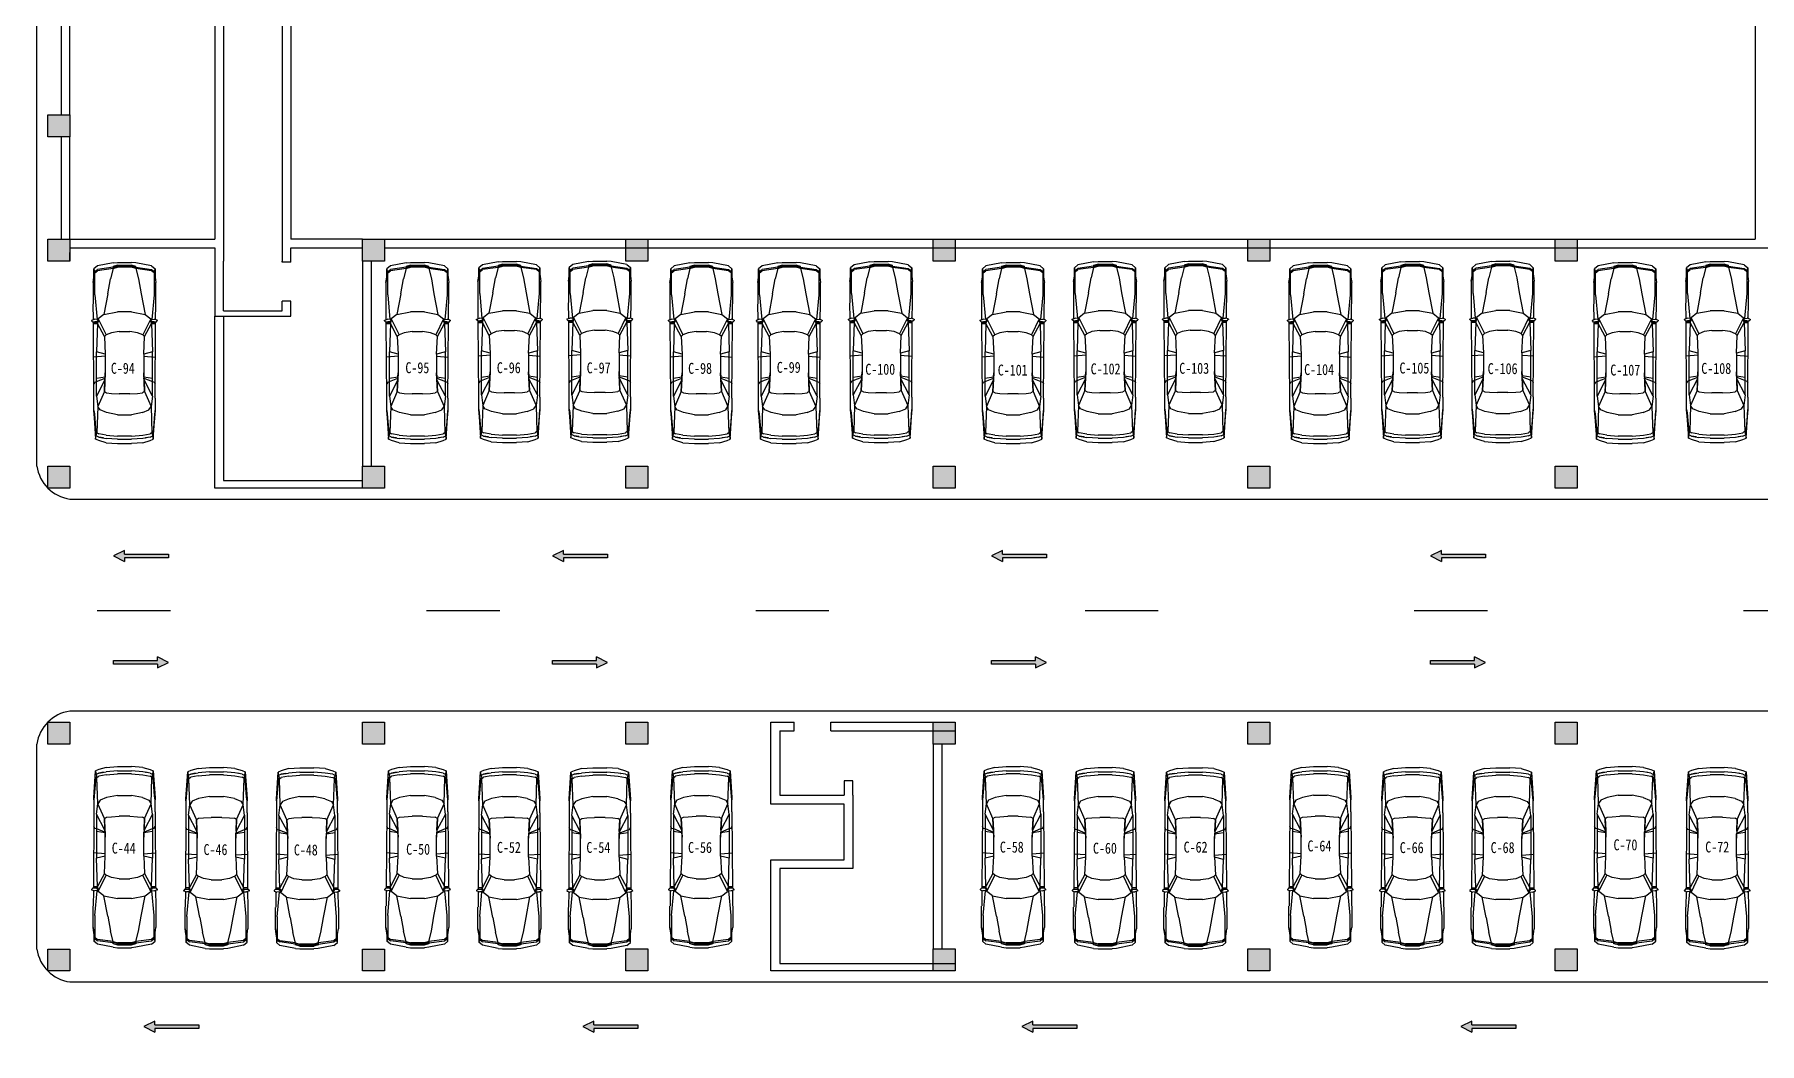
# Model space of a CAD drawing. Extents: x -266505272703 to 7385419, y -354256 to 107640740655.
# Drawn here: x 3476438 to 3523588, y -149761 to -122182 of the extents above; entities that cross this region are included whole.
import ezdxf

# ---------------------------------------------------------------- set-up
doc = ezdxf.new("R2010")
doc.units = 0
doc.header["$LTSCALE"] = 1000
for name, color, linetype in [('jb1', 42, 'Continuous'), ('PUB_TEXT', 7, 'Continuous'), ('QC', 8, 'Continuous'), ('ROOF', 4, 'Continuous'), ('图框', 6, 'Continuous'), ('红线', 1, 'Continuous')]:
    doc.layers.add(name, color=color, linetype=linetype)
doc.styles.get("Standard").update_dxf_attribs({"font": 'rs.shx', "bigfont": 'hztxt.shx'})
doc.styles.add('STYLE2', font='NSimSun.ttf', dxfattribs={"width": 0.8})

# ---------------------------------------------------------------- blocks, each defined once
blk = doc.blocks.new('M_F27')
for p, q in [((-2489, 522), (-2514, 196)), ((-2489, 522), (-2426, 736)), ((-2426, 736), (-2389, 824)), ((-2389, 824), (-1610, 874)), ((-2389, 824), (-1560, 874)), ((-2264, 812), (-2389, 824)), ((-2364, 522), (-2389, 196)), ((-2326, 736), (-2364, 522)), ((-2326, 736), (-2351, 596)), ((-2351, 594), (-2351, 596)), ((-2326, 736), (-2288, 811)), ((-2301, 196), (-2276, 522)), ((-2200, 786), (-2288, 811)), ((-2276, 522), (-2238, 736)), ((-2200, 786), (-2238, 736)), ((-1560, 874), (-2212, 815)), ((-2208, 815), (-2211, 814)), ((-1660, 862), (-2208, 815)), ((-1446, 761), (-2200, 786)), ((-1622, 510), (-1685, 196)), ((-1560, 874), (-1660, 862)), ((-1622, 510), (-1547, 698)), ((-1617, 869), (-1620, 866)), ((-1208, 874), (-1610, 874)), ((-1547, 698), (-1446, 761)), ((-1145, 799), (-1446, 761)), ((-1019, 572), (-1446, 761)), ((-1208, 874), (980, 889)), ((-1145, 799), (-682, 557)), ((-1145, 799), (124, 799)), ((-1070, 371), (-1057, 510)), ((-1019, 572), (-1057, 510)), ((-680, 556), (-1019, 572)), ((-1019, 572), (-479, 547)), ((-743, 849), (-793, 874)), ((-730, 799), (-743, 849)), ((-630, 555), (-730, 799)), ((-680, 556), (-630, 555)), ((-642, 799), (-605, 554)), ((-605, 554), (-630, 555)), ((-479, 547), (-605, 554)), ((61, 547), (-479, 547)), ((-2, 547), (-27, 877)), ((124, 799), (61, 547)), ((61, 547), (564, 572)), ((941, 773), (124, 799)), ((564, 572), (941, 773)), ((564, 572), (614, 522)), ((1079, 748), (614, 522)), ((614, 522), (677, 371)), ((941, 773), (941, 874)), ((983, 777), (941, 773)), ((941, 773), (987, 765)), ((980, 902), (995, 790)), ((980, 790), (980, 898)), ((995, 790), (980, 790)), ((980, 790), (992, 746)), ((984, 905), (1020, 939)), ((992, 746), (1021, 747)), ((995, 790), (1022, 746)), ((1022, 748), (995, 790)), ((1021, 747), (1022, 748)), ((1053, 768), (1022, 746)), ((1036, 935), (1062, 857)), ((1036, 756), (1079, 748)), ((1051, 889), (1497, 893)), ((1057, 776), (1062, 857)), ((1770, 849), (1058, 784)), ((1204, 585), (1079, 748)), ((1795, 472), (1204, 585)), ((1280, 196), (1204, 585)), ((1506, 899), (2121, 899)), ((2461, 849), (1770, 849)), ((2272, 876), (2121, 899)), ((2272, 876), (2272, 874)), ((2437, 851), (2272, 876)), ((2511, 874), (2287, 874)), ((2398, 849), (2461, 773)), ((2437, 850), (2433, 851)), ((2498, 773), (2436, 849)), ((2511, 874), (2450, 850)), ((2461, 773), (2523, 321)), ((2561, 321), (2498, 773)), ((2599, 773), (2511, 874)), ((2599, 773), (2687, 321)), ((-2514, -206), (-2514, 196)), ((-2389, -206), (-2389, 196)), ((-2301, 196), (-2301, -206)), ((-1685, -206), (-1685, 196)), ((-1082, 145), (-1070, 371)), ((-1082, 145), (-1082, -156)), ((677, 371), (714, 145)), ((714, -156), (714, 145)), ((1280, 196), (1280, -206)), ((2222, 397), (1795, 472)), ((2523, 321), (2222, 397)), ((2523, 321), (2586, 321)), ((2523, 321), (2561, 196)), ((2580, 196), (2542, 321)), ((2561, 196), (2561, -206)), ((2611, 196), (2574, 321)), ((2580, 321), (2618, 196)), ((2580, 196), (2580, -206)), ((2611, 196), (2611, -206)), ((2618, -206), (2618, 196)), ((2687, 321), (2699, 196)), ((2699, -206), (2699, 196)), ((-2489, -533), (-2514, -206)), ((-2389, -206), (-2364, -533)), ((-2276, -533), (-2301, -206)), ((-1685, -206), (-1622, -520)), ((-1070, -382), (-1082, -156)), ((-1057, -520), (-1070, -382)), ((677, -382), (614, -533)), ((714, -156), (677, -382)), ((1204, -596), (1280, -206)), ((1795, -483), (1204, -596)), ((1795, -483), (2222, -407)), ((2523, -332), (2222, -407)), ((2523, -332), (2461, -784)), ((2561, -332), (2498, -784)), ((2523, -332), (2561, -206)), ((2586, -332), (2523, -332)), ((2580, -206), (2542, -332)), ((2618, -6), (2561, -6)), ((2574, -332), (2611, -206)), ((2618, -206), (2580, -332)), ((2687, -332), (2599, -784)), ((2687, -332), (2699, -206)), ((-2489, -533), (-2426, -747)), ((-2426, -747), (-2389, -835)), ((-2389, -835), (-2264, -823)), ((-1560, -885), (-2389, -835)), ((-1610, -885), (-2389, -835)), ((-2326, -747), (-2364, -533)), ((-2351, -607), (-2351, -605)), ((-2351, -607), (-2326, -747)), ((-2326, -747), (-2288, -822)), ((-2288, -822), (-2200, -797)), ((-2276, -533), (-2238, -747)), ((-2200, -797), (-2238, -747)), ((-2212, -826), (-1560, -885)), ((-2208, -826), (-2211, -825)), ((-1660, -872), (-2208, -826)), ((-1446, -772), (-2200, -797)), ((-1560, -885), (-1660, -872)), ((-1622, -520), (-1547, -709)), ((-1621, -877), (-1617, -880)), ((-1610, -885), (-1208, -885)), ((-1547, -709), (-1446, -772)), ((-1019, -583), (-1446, -772)), ((-1145, -809), (-1446, -772)), ((-1208, -885), (980, -900)), ((-682, -568), (-1145, -809)), ((-1145, -809), (124, -809)), ((-1019, -583), (-1057, -520)), ((-479, -558), (-1019, -583)), ((-1019, -583), (-680, -567)), ((-743, -860), (-793, -885)), ((-743, -860), (-730, -809)), ((-730, -809), (-630, -566)), ((-680, -567), (-682, -568)), ((-680, -567), (-630, -566)), ((-605, -565), (-642, -809)), ((-630, -566), (-605, -565)), ((-605, -565), (-479, -558)), ((61, -558), (-479, -558)), ((-2, -558), (-27, -884)), ((61, -558), (124, -809)), ((564, -583), (61, -558)), ((941, -784), (124, -809)), ((614, -533), (564, -583)), ((564, -583), (941, -784)), ((1079, -759), (614, -533)), ((987, -776), (941, -784)), ((983, -788), (941, -784)), ((941, -885), (941, -784)), ((992, -757), (980, -800)), ((995, -800), (980, -800)), ((995, -800), (980, -913)), ((980, -909), (980, -800)), ((984, -916), (1020, -950)), ((992, -757), (1021, -758)), ((995, -800), (1022, -757)), ((1022, -758), (995, -800)), ((1021, -758), (1022, -758)), ((1022, -757), (1053, -779)), ((1036, -767), (1079, -759)), ((1036, -946), (1062, -867)), ((1051, -901), (1497, -904)), ((1057, -787), (1062, -867)), ((1770, -860), (1058, -795)), ((1204, -596), (1079, -759)), ((2121, -910), (1506, -910)), ((1770, -860), (2461, -860)), ((2121, -910), (2272, -887)), ((2270, -887), (2121, -910)), ((2437, -861), (2272, -887)), ((2272, -885), (2272, -887)), ((2285, -885), (2511, -885)), ((2398, -860), (2461, -784)), ((2436, -860), (2498, -784)), ((2437, -861), (2436, -860)), ((2450, -861), (2511, -885)), ((2599, -784), (2511, -885))]:
    blk.add_line(p, q)
for centre, start, end in [((990, 898), 132.965, 179.7454), ((1027, 932), 18.1573, 132.965), ((1047, 776), 305.1542, 356.8636), ((990, -909), 180.2546, 227.035), ((1027, -942), 227.035, 341.8427), ((1047, -787), 3.1798, 54.8458)]:
    blk.add_arc(centre, 10, start, end)
at = {"width": 0.8, "flags": 9}
for tag in ['XSIZE', 'YSIZE']:
    blk.add_attdef(tag, (0, 0), '', height=0.5, dxfattribs=at)

msp = doc.modelspace()

# ---------------------------------------------------------------- hatches: boundary and pattern name
at = {"layer": 'jb1', "linetype": 'ByBlock'}
h = msp.add_hatch(color=256, dxfattribs=at)
h.paths.add_polyline_path([(3207028, 61244), (3207028, -349256), (3784028, -349256), (3784028, 61244)], flags=16)
h.paths.add_polyline_path([(3194528, -354256), (3194528, 66244), (3789028, 66244), (3789028, -354256)])
h.paths.add_polyline_path([(3205987, -18360), (3205987, -12971), (3203126, -12971), (3203126, -18360)], flags=24)
h.paths.add_polyline_path([(3201099, -18348), (3201099, -12948), (3198270, -12948), (3198270, -18348)], flags=24)
edge = h.paths.add_edge_path(flags=16)
edge.add_line((3207028, 61244), (3197028, 61244))
edge.add_line((3197028, 61244), (3197028, -23256))
edge.add_line((3197028, -23256), (3207028, -23256))
edge = h.paths.add_edge_path(flags=16)
edge.add_line((3202028, 61244), (3202028, -18256))
h.paths.add_polyline_path([(3201021, -22371), (3201021, -20286), (3198223, -20286), (3198223, -22371)], flags=24)
h.paths.add_polyline_path([(3205457, -22424), (3205457, -20318), (3202722, -20318), (3202722, -22424)], flags=24)
edge = h.paths.add_edge_path(flags=0)
edge.add_line((3197028, -18256), (3207028, -18256))
edge = h.paths.add_edge_path(flags=0)
edge.add_line((3197028, -10756), (3207028, -10756))
edge = h.paths.add_edge_path(flags=0)
edge.add_line((3197028, 744), (3207028, 744))
h.paths.add_polyline_path([(3205940, 8359), (3205940, 13623), (3203017, 13623), (3203017, 8359)], flags=24)
h.paths.add_polyline_path([(3200990, 8419), (3200990, 12965), (3198161, 12965), (3198161, 8419)], flags=24)
edge = h.paths.add_edge_path(flags=0)
edge.add_line((3197028, 8244), (3207028, 8244))
edge = h.paths.add_edge_path(flags=0)
edge.add_line((3197028, 15744), (3207028, 15744))
h.paths.add_polyline_path([(3201180, 34865), (3201180, 40170), (3198382, 40170), (3198382, 34865)], flags=24)
h.paths.add_polyline_path([(3205969, 34786), (3205969, 39997), (3203329, 39997), (3203329, 34786)], flags=24)
edge = h.paths.add_edge_path(flags=0)
edge.add_line((3197028, 27244), (3207028, 27244))
edge = h.paths.add_edge_path(flags=0)
edge.add_line((3197028, 34744), (3207028, 34744))
edge = h.paths.add_edge_path(flags=0)
edge.add_line((3197028, 42244), (3207028, 42244))
edge = h.paths.add_edge_path(flags=0)
edge.add_line((3197028, 53744), (3207028, 53744))
edge = h.paths.add_edge_path(flags=0)
edge.add_line((3504528, -349256), (3504528, -335256))
edge.add_line((3504528, -335256), (3784028, -335256))
edge = h.paths.add_edge_path(flags=0)
edge.add_line((3580028, -344756), (3670028, -344756))
edge = h.paths.add_edge_path(flags=0)
edge.add_line((3580028, -340256), (3670028, -340256))
h.paths.add_polyline_path([(3580921, -339322), (3586279, -339322), (3586279, -336555), (3580921, -336555)], flags=8)
h.paths.add_polyline_path([(3581167, -348327), (3586242, -348327), (3586242, -345529), (3581167, -345529)], flags=8)
edge = h.paths.add_edge_path(flags=0)
edge.add_line((3511834, -341564), (3511834, -341020))
edge = h.paths.add_edge_path(flags=0)
edge.add_line((3518840, -341020), (3518840, -341564))
edge = h.paths.add_edge_path(flags=0)
edge.add_line((3517008, -341564), (3517008, -341020))
edge = h.paths.add_edge_path(flags=0)
edge.add_arc((3515337, -341290), 439, 0, 360)
edge = h.paths.add_edge_path(flags=0)
edge.add_arc((3515337, -341290), 952, 0, 360)
edge = h.paths.add_edge_path(flags=0)
edge.add_line((3513691, -341020), (3513691, -341564))
edge = h.paths.add_edge_path(flags=0)
edge.add_line((3580028, -349256), (3580028, -335256))
h.paths.add_polyline_path([(3528821, -347040), (3562658, -347040), (3562658, -344592), (3528821, -344592)], flags=8)
edge = h.paths.add_edge_path(flags=0)
edge.add_arc((3514570, -346293), 254, 23.8671, 164.0253)
edge = h.paths.add_edge_path(flags=0)
edge.add_line((3514326, -346552), (3514326, -346775))
edge.add_line((3514326, -346775), (3514216, -346775))
edge.add_line((3514216, -346775), (3514216, -346328))
edge = h.paths.add_edge_path(flags=0)
edge.add_line((3514216, -346258), (3514216, -345945))
edge.add_line((3514216, -345945), (3514326, -345945))
edge.add_line((3514326, -345945), (3514326, -346034))
edge = h.paths.add_edge_path(flags=0)
edge.add_line((3513019, -343617), (3515077, -343617))
edge = h.paths.add_edge_path(flags=0)
edge.add_line((3515077, -344162), (3513019, -344162))
edge = h.paths.add_edge_path(flags=0)
edge.add_line((3513019, -341564), (3513019, -343617))
edge = h.paths.add_edge_path(flags=0)
edge.add_line((3512499, -343617), (3512499, -341564))
edge = h.paths.add_edge_path(flags=0)
edge.add_line((3513019, -344830), (3512499, -344830))
h.paths.add_polyline_path([(3512811, -345945), (3512918, -345945), (3512918, -346778), (3512811, -346778)], flags=0)
h.paths.add_polyline_path([(3512802, -345680), (3512915, -345680), (3512915, -345855), (3512802, -345855)], flags=0)
edge = h.paths.add_edge_path(flags=0)
edge.add_line((3512499, -344830), (3512499, -344162))
edge = h.paths.add_edge_path(flags=0)
edge.add_line((3511834, -343617), (3512499, -343617))
edge = h.paths.add_edge_path(flags=0)
edge.add_line((3511834, -344162), (3511834, -343617))
edge = h.paths.add_edge_path(flags=0)
edge.add_line((3512499, -344162), (3511834, -344162))
edge = h.paths.add_edge_path(flags=0)
edge.add_line((3512484, -346058), (3512484, -346775))
edge.add_line((3512484, -346775), (3512370, -346775))
edge.add_line((3512370, -346775), (3512370, -346058))
edge = h.paths.add_edge_path(flags=0)
edge.add_line((3512370, -346058), (3512213, -346058))
edge.add_line((3512213, -346058), (3512213, -345948))
edge.add_line((3512213, -345948), (3512370, -345948))
edge = h.paths.add_edge_path(flags=0)
edge.add_line((3512370, -345948), (3512370, -345683))
edge.add_line((3512370, -345683), (3512484, -345683))
edge.add_line((3512484, -345683), (3512484, -345948))
edge = h.paths.add_edge_path(flags=0)
edge.add_line((3512484, -345948), (3512641, -345948))
edge.add_line((3512641, -345948), (3512641, -346058))
edge.add_line((3512641, -346058), (3512484, -346058))
edge = h.paths.add_edge_path(flags=0)
edge.add_line((3513019, -344162), (3513019, -344830))
edge = h.paths.add_edge_path(flags=0)
edge.add_arc((3514570, -346293), 356, 174.3933, 185.6067)
edge = h.paths.add_edge_path(flags=0)
edge.add_arc((3513552, -346367), 312, 10.9739, 349.0261)
edge = h.paths.add_edge_path(flags=0)
edge.add_line((3513859, -346308), (3513859, -346427))
edge = h.paths.add_edge_path(flags=0)
edge.add_arc((3513552, -346367), 428, 44.2885, 315.7115)
edge = h.paths.add_edge_path(flags=0)
edge.add_line((3513859, -346068), (3513859, -345945))
edge.add_line((3513859, -345945), (3513978, -345945))
edge.add_line((3513978, -345945), (3513978, -346781))
edge.add_line((3513978, -346781), (3513859, -346781))
edge.add_line((3513859, -346781), (3513859, -346666))
edge = h.paths.add_edge_path(flags=0)
edge.add_line((3512499, -341564), (3511834, -341564))
edge = h.paths.add_edge_path(flags=0)
edge.add_line((3513691, -341564), (3513019, -341564))
edge = h.paths.add_edge_path(flags=0)
edge.add_line((3518197, -341564), (3518197, -343617))
edge = h.paths.add_edge_path(flags=0)
edge.add_line((3517677, -343617), (3517677, -341564))
edge = h.paths.add_edge_path(flags=0)
edge.add_line((3518865, -344162), (3518197, -344162))
edge = h.paths.add_edge_path(flags=0)
edge.add_line((3518197, -343617), (3518865, -343617))
edge = h.paths.add_edge_path(flags=0)
edge.add_line((3518197, -344162), (3518197, -344830))
edge = h.paths.add_edge_path(flags=0)
edge.add_line((3518865, -343617), (3518865, -344162))
edge = h.paths.add_edge_path(flags=0)
edge.add_line((3515597, -342974), (3515597, -343617))
edge = h.paths.add_edge_path(flags=0)
edge.add_line((3515077, -342974), (3515597, -342974))
edge = h.paths.add_edge_path(flags=0)
edge.add_line((3515077, -343617), (3515077, -342974))
edge = h.paths.add_edge_path(flags=0)
edge.add_line((3515597, -343617), (3517677, -343617))
edge = h.paths.add_edge_path(flags=0)
edge.add_line((3517677, -344830), (3517677, -344162))
edge = h.paths.add_edge_path(flags=0)
edge.add_line((3517677, -344162), (3515597, -344162))
edge = h.paths.add_edge_path(flags=0)
edge.add_line((3515077, -344805), (3515077, -344162))
edge = h.paths.add_edge_path(flags=0)
edge.add_line((3515597, -344805), (3515077, -344805))
edge = h.paths.add_edge_path(flags=0)
edge.add_line((3515597, -344162), (3515597, -344805))
edge = h.paths.add_edge_path(flags=0)
edge.add_line((3518197, -344830), (3517677, -344830))
edge = h.paths.add_edge_path(flags=0)
edge.add_arc((3518301, -346289), 254, 23.8671, 164.0253)
edge = h.paths.add_edge_path(flags=0)
edge.add_line((3518057, -346219), (3518057, -346359))
edge = h.paths.add_edge_path(flags=0)
edge.add_line((3518057, -346359), (3518057, -346548))
edge = h.paths.add_edge_path(flags=0)
edge.add_line((3518057, -346548), (3518057, -346771))
edge.add_line((3518057, -346771), (3517947, -346771))
edge.add_line((3517947, -346771), (3517947, -346324))
edge = h.paths.add_edge_path(flags=0)
edge.add_arc((3518301, -346289), 356, 174.3933, 185.6067)
edge = h.paths.add_edge_path(flags=0)
edge.add_line((3517947, -346255), (3517947, -345941))
edge.add_line((3517947, -345941), (3518057, -345941))
edge.add_line((3518057, -345941), (3518057, -346030))
edge = h.paths.add_edge_path(flags=0)
edge.add_arc((3518301, -346289), 356, 11.9054, 133.2969)
edge = h.paths.add_edge_path(flags=0)
edge.add_line((3518649, -346216), (3518649, -346771))
edge.add_line((3518649, -346771), (3518533, -346771))
edge.add_line((3518533, -346771), (3518533, -346559))
edge = h.paths.add_edge_path(flags=0)
edge.add_line((3518533, -346392), (3518533, -346559))
edge = h.paths.add_edge_path(flags=0)
edge.add_line((3518533, -346392), (3518533, -346187))
edge = h.paths.add_edge_path(flags=0)
edge.add_arc((3517283, -346363), 312, 10.9739, 349.0261)
edge = h.paths.add_edge_path(flags=0)
edge.add_line((3517590, -346304), (3517590, -346423))
edge = h.paths.add_edge_path(flags=0)
edge.add_arc((3517283, -346363), 428, 44.2885, 315.7115)
edge = h.paths.add_edge_path(flags=0)
edge.add_line((3517590, -346064), (3517590, -345941))
edge.add_line((3517590, -345941), (3517709, -345941))
edge.add_line((3517709, -345941), (3517709, -346777))
edge.add_line((3517709, -346777), (3517590, -346777))
edge.add_line((3517590, -346777), (3517590, -346663))
edge = h.paths.add_edge_path(flags=0)
edge.add_line((3516060, -346333), (3516060, -346166))
edge = h.paths.add_edge_path(flags=0)
edge.add_line((3516060, -346333), (3516060, -346538))
edge = h.paths.add_edge_path(flags=0)
edge.add_arc((3516292, -346436), 254, 203.8671, 344.0253)
edge = h.paths.add_edge_path(flags=0)
edge.add_line((3516537, -346505), (3516537, -346366))
edge = h.paths.add_edge_path(flags=0)
edge.add_line((3516537, -346366), (3516537, -346176))
edge = h.paths.add_edge_path(flags=0)
edge.add_line((3516537, -346176), (3516537, -345954))
edge.add_line((3516537, -345954), (3516647, -345954))
edge.add_line((3516647, -345954), (3516647, -346401))
edge = h.paths.add_edge_path(flags=0)
edge.add_arc((3516292, -346436), 356, 354.3933, 365.6067)
edge = h.paths.add_edge_path(flags=0)
edge.add_line((3516647, -346470), (3516647, -346784))
edge.add_line((3516647, -346784), (3516537, -346784))
edge.add_line((3516537, -346784), (3516537, -346695))
edge = h.paths.add_edge_path(flags=0)
edge.add_arc((3516292, -346436), 356, 191.9054, 313.2969)
edge = h.paths.add_edge_path(flags=0)
edge.add_line((3515944, -346509), (3515944, -345954))
edge.add_line((3515944, -345954), (3516060, -345954))
edge.add_line((3516060, -345954), (3516060, -346166))
h.paths.add_polyline_path([(3515258, -347039), (3515371, -346773), (3515050, -345951), (3515179, -345951), (3515429, -346606), (3515696, -345947), (3515822, -345947), (3515379, -347039)], flags=0)
edge = h.paths.add_edge_path(flags=0)
edge.add_line((3514326, -346223), (3514326, -346363))
edge = h.paths.add_edge_path(flags=0)
edge.add_line((3514326, -346363), (3514326, -346552))
edge = h.paths.add_edge_path(flags=0)
edge.add_arc((3514570, -346293), 356, 11.9054, 133.2969)
edge = h.paths.add_edge_path(flags=0)
edge.add_line((3514918, -346220), (3514918, -346775))
edge.add_line((3514918, -346775), (3514802, -346775))
edge.add_line((3514802, -346775), (3514802, -346563))
edge = h.paths.add_edge_path(flags=0)
edge.add_line((3514802, -346396), (3514802, -346563))
edge = h.paths.add_edge_path(flags=0)
edge.add_line((3514802, -346396), (3514802, -346190))
edge = h.paths.add_edge_path(flags=0)
edge.add_line((3518840, -341564), (3518197, -341564))
edge = h.paths.add_edge_path(flags=0)
edge.add_line((3517677, -341564), (3517008, -341564))
h.paths.add_polyline_path([(3580874, -344098), (3586179, -344098), (3586179, -341300), (3580874, -341300)], flags=8)
edge = h.paths.add_edge_path(flags=0)
edge.add_line((3515077, -338991), (3513019, -338991))
edge = h.paths.add_edge_path(flags=0)
edge.add_line((3513019, -338447), (3515077, -338447))
edge = h.paths.add_edge_path(flags=0)
edge.add_line((3512499, -337779), (3513019, -337779))
edge = h.paths.add_edge_path(flags=0)
edge.add_line((3511834, -338447), (3512499, -338447))
edge = h.paths.add_edge_path(flags=0)
edge.add_line((3511834, -338991), (3511834, -338447))
edge = h.paths.add_edge_path(flags=0)
edge.add_line((3512499, -338991), (3511834, -338991))
edge = h.paths.add_edge_path(flags=0)
edge.add_line((3512499, -338447), (3512499, -337779))
edge = h.paths.add_edge_path(flags=0)
edge.add_line((3511834, -341020), (3512499, -341020))
edge = h.paths.add_edge_path(flags=0)
edge.add_line((3512499, -341020), (3512499, -338991))
edge = h.paths.add_edge_path(flags=0)
edge.add_line((3513019, -337779), (3513019, -338447))
edge = h.paths.add_edge_path(flags=0)
edge.add_line((3513019, -341020), (3513691, -341020))
edge = h.paths.add_edge_path(flags=0)
edge.add_line((3513019, -338991), (3513019, -341020))
edge = h.paths.add_edge_path(flags=0)
edge.add_line((3518865, -338991), (3518197, -338991))
edge = h.paths.add_edge_path(flags=0)
edge.add_line((3518197, -338447), (3518865, -338447))
edge = h.paths.add_edge_path(flags=0)
edge.add_line((3518197, -337779), (3518197, -338447))
edge = h.paths.add_edge_path(flags=0)
edge.add_line((3518865, -338447), (3518865, -338991))
edge = h.paths.add_edge_path(flags=0)
edge.add_line((3517677, -338991), (3515622, -338991))
edge = h.paths.add_edge_path(flags=0)
edge.add_line((3515077, -339634), (3515077, -338991))
edge = h.paths.add_edge_path(flags=0)
edge.add_line((3515622, -339634), (3515077, -339634))
edge = h.paths.add_edge_path(flags=0)
edge.add_line((3515622, -338991), (3515622, -339634))
edge = h.paths.add_edge_path(flags=0)
edge.add_line((3515622, -337804), (3515622, -338447))
edge = h.paths.add_edge_path(flags=0)
edge.add_line((3515077, -337804), (3515622, -337804))
edge = h.paths.add_edge_path(flags=0)
edge.add_line((3515077, -338447), (3515077, -337804))
edge = h.paths.add_edge_path(flags=0)
edge.add_line((3515622, -338447), (3517677, -338447))
edge = h.paths.add_edge_path(flags=0)
edge.add_line((3517677, -338447), (3517677, -337779))
edge = h.paths.add_edge_path(flags=0)
edge.add_line((3517677, -337779), (3518197, -337779))
edge = h.paths.add_edge_path(flags=0)
edge.add_line((3518197, -341020), (3518840, -341020))
edge = h.paths.add_edge_path(flags=0)
edge.add_line((3517008, -341020), (3517677, -341020))
edge = h.paths.add_edge_path(flags=0)
edge.add_line((3517677, -341020), (3517677, -338991))
edge = h.paths.add_edge_path(flags=0)
edge.add_line((3518197, -338991), (3518197, -341020))
h.paths.add_polyline_path([(3748525, -351778), (3760192, -351778), (3760192, -349903), (3748525, -349903)], flags=24)
edge = h.paths.add_edge_path(flags=0)
edge.add_line((3710028, -342256), (3784028, -342256))
edge = h.paths.add_edge_path(flags=0)
edge.add_line((3601028, -335256), (3601028, -349256))
edge = h.paths.add_edge_path(flags=0)
edge.add_line((3589528, -335256), (3589528, -349256))
edge = h.paths.add_edge_path(flags=0)
edge.add_line((3612528, -335256), (3612528, -349256))
edge = h.paths.add_edge_path(flags=0)
edge.add_line((3624028, -335256), (3624028, -349256))
edge = h.paths.add_edge_path(flags=0)
edge.add_line((3647028, -335256), (3647028, -349256))
edge = h.paths.add_edge_path(flags=0)
edge.add_line((3635528, -335256), (3635528, -349256))
edge = h.paths.add_edge_path(flags=0)
edge.add_line((3658528, -335256), (3658528, -349256))
edge = h.paths.add_edge_path(flags=0)
edge.add_line((3670028, -335256), (3670028, -349256))
h.paths.add_polyline_path([(3711053, -341578), (3716432, -341578), (3716432, -338749), (3711053, -338749)], flags=8)
edge = h.paths.add_edge_path(flags=0)
edge.add_line((3710028, -335256), (3710028, -349256))
edge = h.paths.add_edge_path(flags=0)
edge.add_line((3720028, -335256), (3720028, -349256))
h.paths.add_polyline_path([(3711079, -345640), (3716406, -345640), (3716406, -342968), (3711079, -342968)], flags=8)
h.paths.add_polyline_path([(3711053, -348311), (3716432, -348311), (3716432, -345482), (3711053, -345482)], flags=8)
h.paths.add_polyline_path([(3624911, -339311), (3632210, -339311), (3632210, -336482), (3624911, -336482)], flags=8)
h.paths.add_polyline_path([(3602005, -339364), (3609221, -339364), (3609221, -336472), (3602005, -336472)], flags=8)
h.paths.add_polyline_path([(3590516, -339353), (3597689, -339353), (3597689, -336524), (3590516, -336524)], flags=8)
h.paths.add_polyline_path([(3613157, -339384), (3619486, -339384), (3619486, -336493), (3613157, -336493)], flags=8)
h.paths.add_polyline_path([(3647932, -339290), (3655148, -339290), (3655148, -336587), (3647932, -336587)], flags=8)
h.paths.add_polyline_path([(3636077, -339384), (3642406, -339384), (3642406, -336493), (3636077, -336493)], flags=8)
h.paths.add_polyline_path([(3659500, -339327), (3666558, -339327), (3666558, -336529), (3659500, -336529)], flags=8)
h.paths.add_polyline_path([(3711074, -338940), (3716222, -338940), (3716222, -336236), (3711074, -336236)], flags=8)
edge = h.paths.add_edge_path(flags=0)
edge.add_line((3760028, -335256), (3760028, -349256))
edge = h.paths.add_edge_path(flags=0)
edge.add_line((3770028, -335256), (3770028, -349256))
h.paths.add_polyline_path([(3761611, -342149), (3766706, -342149), (3766706, -339414), (3761611, -339414)], flags=8)
h.paths.add_polyline_path([(3768122, -351862), (3777724, -351862), (3777724, -349980), (3768122, -349980)], flags=24)
edge = h.paths.add_edge_path(flags=0)
edge.add_line((3760028, -345756), (3784028, -345756))
h.paths.add_polyline_path([(3761437, -348959), (3766512, -348959), (3766512, -346162), (3761437, -346162)], flags=8)
h.paths.add_polyline_path([(3761482, -345773), (3766693, -345773), (3766693, -342881), (3761482, -342881)], flags=8)
edge = h.paths.add_edge_path(flags=0)
edge.add_line((3760028, -338756), (3784028, -338756))
h.paths.add_polyline_path([(3761355, -338711), (3766723, -338711), (3766723, -335787), (3761355, -335787)], flags=8)
h.paths.add_polyline_path([(3732909, -341175), (3744153, -341175), (3744153, -336791), (3732909, -336791)], flags=8)
h.paths.add_polyline_path([(3774282, -341950), (3776471, -341950), (3776471, -339865), (3774282, -339865)], flags=8)
h.paths.add_polyline_path([(3681133, -345871), (3701185, -345871), (3701185, -340511), (3681133, -340511)], flags=8)
h.paths.add_polyline_path([(3444535, -317388), (3497618, -317388), (3497618, -307471), (3444535, -307471)], flags=8)
for points in [[(3476802, -124978), (3477404, -124978), (3477404, -124377), (3476802, -124377)], [(3476802, -128378), (3477404, -128378), (3477404, -127778), (3476802, -127778)], [(3476803, -128378), (3477404, -128378), (3477404, -127778), (3476803, -127778)], [(3485403, -128378), (3486004, -128378), (3486004, -127778), (3485403, -127778)], [(3485403, -128378), (3486004, -128378), (3486004, -127778), (3485403, -127778)], [(3492603, -128378), (3493204, -128378), (3493204, -127777), (3492603, -127777)], [(3501003, -128378), (3501604, -128378), (3501604, -127777), (3501003, -127777)], [(3509603, -128378), (3510204, -128378), (3510204, -127777), (3509603, -127777)], [(3518003, -128378), (3518604, -128378), (3518604, -127777), (3518003, -127777)], [(3476803, -134578), (3477404, -134578), (3477404, -133978), (3476803, -133978)], [(3485403, -134578), (3486004, -134578), (3486004, -133978), (3485403, -133978)], [(3492603, -134578), (3493204, -134578), (3493204, -133977), (3492603, -133977)], [(3501003, -134578), (3501604, -134578), (3501604, -133977), (3501003, -133977)], [(3509603, -134578), (3510204, -134578), (3510204, -133977), (3509603, -133977)], [(3518003, -134578), (3518604, -134578), (3518604, -133977), (3518003, -133977)], [(3476803, -141578), (3477404, -141578), (3477404, -140978), (3476803, -140978)], [(3485403, -141578), (3486004, -141578), (3486004, -140978), (3485403, -140978)], [(3492603, -141578), (3493204, -141578), (3493204, -140977), (3492603, -140977)], [(3501003, -141578), (3501604, -141578), (3501604, -140977), (3501003, -140977)], [(3509603, -141578), (3510204, -141578), (3510204, -140977), (3509603, -140977)], [(3518003, -141578), (3518604, -141578), (3518604, -140977), (3518003, -140977)], [(3476803, -147778), (3477404, -147778), (3477404, -147178), (3476803, -147178)], [(3485403, -147778), (3486004, -147778), (3486004, -147178), (3485403, -147178)], [(3492603, -147778), (3493204, -147778), (3493204, -147177), (3492603, -147177)], [(3501003, -147778), (3501604, -147778), (3501604, -147177), (3501003, -147177)], [(3509603, -147778), (3510204, -147778), (3510204, -147177), (3509603, -147177)], [(3518003, -147778), (3518604, -147778), (3518604, -147177), (3518003, -147177)]]:
    msp.add_hatch(color=256, dxfattribs=at).paths.add_polyline_path(points)
at = {"layer": '图框', "linetype": 'ByBlock'}
for points in [[(3478897, -136385), (3478897, -136285), (3478597, -136435), (3478897, -136585), (3478897, -136485), (3480097, -136485), (3480097, -136385)], [(3490897, -136385), (3490897, -136285), (3490597, -136435), (3490897, -136585), (3490897, -136485), (3492097, -136485), (3492097, -136385)], [(3502897, -136385), (3502897, -136285), (3502597, -136435), (3502897, -136585), (3502897, -136485), (3504097, -136485), (3504097, -136385)], [(3514897, -136385), (3514897, -136285), (3514597, -136435), (3514897, -136585), (3514897, -136485), (3516097, -136485), (3516097, -136385)], [(3479797, -139393), (3479797, -139493), (3480097, -139343), (3479797, -139193), (3479797, -139293), (3478597, -139293), (3478597, -139393)], [(3491797, -139393), (3491797, -139493), (3492097, -139343), (3491797, -139193), (3491797, -139293), (3490597, -139293), (3490597, -139393)], [(3503797, -139393), (3503797, -139493), (3504097, -139343), (3503797, -139193), (3503797, -139293), (3502597, -139293), (3502597, -139393)], [(3515797, -139393), (3515797, -139493), (3516097, -139343), (3515797, -139193), (3515797, -139293), (3514597, -139293), (3514597, -139393)], [(3479728, -149248), (3479728, -149148), (3479428, -149298), (3479728, -149448), (3479728, -149348), (3480928, -149348), (3480928, -149248)], [(3491728, -149248), (3491728, -149148), (3491428, -149298), (3491728, -149448), (3491728, -149348), (3492928, -149348), (3492928, -149248)], [(3503728, -149248), (3503728, -149148), (3503428, -149298), (3503728, -149448), (3503728, -149348), (3504928, -149348), (3504928, -149248)], [(3515728, -149248), (3515728, -149148), (3515428, -149298), (3515728, -149448), (3515728, -149348), (3516928, -149348), (3516928, -149248)]]:
    msp.add_hatch(color=256, dxfattribs=at).paths.add_polyline_path(points)

# ---------------------------------------------------------------- linework, layer by layer
at = {"layer": 'jb1', "linetype": 'ByBlock'}
for p, q in [((3481604, -98938), (3481604, -128378)), ((3481364, -99177), (3481364, -127778)), ((3483204, -113978), (3483204, -128140)), ((3477164, -116178), (3477164, -124377)), ((3477404, -124377), (3477404, -116178)), ((3483444, -118778), (3483444, -127778)), ((3523468, -120582), (3523468, -127777)), ((3477164, -124978), (3477164, -127778)), ((3477404, -127778), (3477404, -124978)), ((3477403, -127777), (3481364, -127778)), ((3477403, -128017), (3481364, -128017)), ((3477404, -128378), (3477404, -128138)), ((3481364, -128017), (3481364, -129878)), ((3483204, -128140), (3483204, -128378)), ((3485403, -127778), (3483444, -127778)), ((3483444, -128017), (3485403, -128017)), ((3483444, -128407), (3483444, -128017)), ((3486004, -127778), (3518604, -127777)), ((3486004, -128017), (3492603, -128017)), ((3492603, -128017), (3501003, -128017)), ((3501003, -128017), (3518003, -128017)), ((3518003, -128017), (3524348, -128017)), ((3518604, -127777), (3523468, -127777)), ((3481604, -129738), (3481604, -128378)), ((3483204, -128407), (3483204, -128378)), ((3483444, -128407), (3483204, -128407)), ((3483204, -129738), (3483204, -129472)), ((3483444, -129472), (3483204, -129472)), ((3483444, -129878), (3483444, -129472)), ((3481364, -129878), (3483204, -129878)), ((3481604, -129738), (3483204, -129738)), ((3483204, -129878), (3483444, -129878)), ((3496566, -140977), (3497206, -140977)), ((3496566, -143217), (3496566, -140977)), ((3497206, -141217), (3497206, -140977)), ((3498206, -141217), (3498206, -140977)), ((3498206, -140977), (3501604, -140977)), ((3496806, -141217), (3496806, -142977)), ((3496806, -141217), (3497206, -141217)), ((3498206, -141217), (3501604, -141217)), ((3501003, -141578), (3501003, -147177)), ((3501243, -141578), (3501243, -147177)), ((3498806, -142577), (3498566, -142577)), ((3498566, -142577), (3498566, -142977)), ((3498806, -142977), (3498806, -142577)), ((3498566, -143217), (3496566, -143217)), ((3496806, -142977), (3498566, -142977)), ((3498566, -144737), (3498566, -143217)), ((3498806, -142977), (3498806, -144977)), ((3496566, -147778), (3496566, -144737)), ((3496566, -144737), (3498566, -144737)), ((3498806, -144977), (3496806, -144977)), ((3496806, -144977), (3496806, -147577)), ((3496806, -147577), (3501604, -147577)), ((3501604, -147778), (3496566, -147778))]:
    msp.add_line(p, q, dxfattribs=at)
for points in [[(3476802, -124377), (3477404, -124377), (3477404, -124978), (3476802, -124978)], [(3476802, -124377), (3477404, -124377), (3477404, -124978), (3476802, -124978)], [(3476802, -127778), (3477404, -127778), (3477404, -128378), (3476802, -128378)], [(3476802, -127778), (3477404, -127778), (3477404, -128378), (3476802, -128378)], [(3476803, -127778), (3477404, -127778), (3477404, -128378), (3476803, -128378)], [(3476803, -127778), (3477404, -127778), (3477404, -128378), (3476803, -128378)], [(3485403, -127778), (3486004, -127778), (3486004, -128378), (3485403, -128378)], [(3485403, -127778), (3486004, -127778), (3486004, -128378), (3485403, -128378)], [(3485403, -127778), (3486004, -127778), (3486004, -128378), (3485403, -128378)], [(3485403, -127778), (3486004, -127778), (3486004, -128378), (3485403, -128378)], [(3492603, -127777), (3493204, -127777), (3493204, -128378), (3492603, -128378)], [(3492603, -127777), (3493204, -127777), (3493204, -128378), (3492603, -128378)], [(3501003, -127777), (3501604, -127777), (3501604, -128378), (3501003, -128378)], [(3501003, -127777), (3501604, -127777), (3501604, -128378), (3501003, -128378)], [(3509603, -127777), (3510204, -127777), (3510204, -128378), (3509603, -128378)], [(3509603, -127777), (3510204, -127777), (3510204, -128378), (3509603, -128378)], [(3518003, -127777), (3518604, -127777), (3518604, -128378), (3518003, -128378)], [(3518003, -127777), (3518604, -127777), (3518604, -128378), (3518003, -128378)], [(3476803, -133978), (3477404, -133978), (3477404, -134578), (3476803, -134578)], [(3476803, -133978), (3477404, -133978), (3477404, -134578), (3476803, -134578)], [(3485403, -133978), (3486004, -133978), (3486004, -134578), (3485403, -134578)], [(3485403, -133978), (3486004, -133978), (3486004, -134578), (3485403, -134578)], [(3492603, -133977), (3493204, -133977), (3493204, -134578), (3492603, -134578)], [(3492603, -133977), (3493204, -133977), (3493204, -134578), (3492603, -134578)], [(3501003, -133977), (3501604, -133977), (3501604, -134578), (3501003, -134578)], [(3501003, -133977), (3501604, -133977), (3501604, -134578), (3501003, -134578)], [(3509603, -133977), (3510204, -133977), (3510204, -134578), (3509603, -134578)], [(3509603, -133977), (3510204, -133977), (3510204, -134578), (3509603, -134578)], [(3518003, -133977), (3518604, -133977), (3518604, -134578), (3518003, -134578)], [(3518003, -133977), (3518604, -133977), (3518604, -134578), (3518003, -134578)], [(3476803, -140978), (3477404, -140978), (3477404, -141578), (3476803, -141578)], [(3476803, -140978), (3477404, -140978), (3477404, -141578), (3476803, -141578)], [(3485403, -140978), (3486004, -140978), (3486004, -141578), (3485403, -141578)], [(3485403, -140978), (3486004, -140978), (3486004, -141578), (3485403, -141578)], [(3492603, -140977), (3493204, -140977), (3493204, -141578), (3492603, -141578)], [(3492603, -140977), (3493204, -140977), (3493204, -141578), (3492603, -141578)], [(3501003, -140977), (3501604, -140977), (3501604, -141578), (3501003, -141578)], [(3501003, -140977), (3501604, -140977), (3501604, -141578), (3501003, -141578)], [(3509603, -140977), (3510204, -140977), (3510204, -141578), (3509603, -141578)], [(3509603, -140977), (3510204, -140977), (3510204, -141578), (3509603, -141578)], [(3518003, -140977), (3518604, -140977), (3518604, -141578), (3518003, -141578)], [(3518003, -140977), (3518604, -140977), (3518604, -141578), (3518003, -141578)], [(3476803, -147178), (3477404, -147178), (3477404, -147778), (3476803, -147778)], [(3476803, -147178), (3477404, -147178), (3477404, -147778), (3476803, -147778)], [(3485403, -147178), (3486004, -147178), (3486004, -147778), (3485403, -147778)], [(3485403, -147178), (3486004, -147178), (3486004, -147778), (3485403, -147778)], [(3492603, -147177), (3493204, -147177), (3493204, -147778), (3492603, -147778)], [(3492603, -147177), (3493204, -147177), (3493204, -147778), (3492603, -147778)], [(3501003, -147177), (3501604, -147177), (3501604, -147778), (3501003, -147778)], [(3501003, -147177), (3501604, -147177), (3501604, -147778), (3501003, -147778)], [(3509603, -147177), (3510204, -147177), (3510204, -147778), (3509603, -147778)], [(3509603, -147177), (3510204, -147177), (3510204, -147778), (3509603, -147778)], [(3518003, -147177), (3518604, -147177), (3518604, -147778), (3518003, -147778)], [(3518003, -147177), (3518604, -147177), (3518604, -147778), (3518003, -147778)]]:
    msp.add_lwpolyline(points, close=True, dxfattribs=at)
at = {"layer": 'ROOF', "linetype": 'ByBlock'}
for p, q in [((3485403, -128378), (3485403, -133978)), ((3485643, -128378), (3485643, -133978)), ((3481364, -134578), (3481364, -129878)), ((3481604, -129878), (3481604, -134373)), ((3481604, -134373), (3485403, -134373)), ((3485403, -134578), (3481364, -134578))]:
    msp.add_line(p, q, dxfattribs=at)
at = {"layer": '图框', "linetype": 'ByBlock'}
for p, q in [((3478897, -136285), (3478597, -136435)), ((3478597, -136435), (3478897, -136585)), ((3478897, -136385), (3478897, -136285)), ((3478897, -136385), (3480097, -136385)), ((3480097, -136485), (3478897, -136485)), ((3478897, -136485), (3478897, -136585)), ((3480097, -136385), (3480097, -136485)), ((3490897, -136285), (3490597, -136435)), ((3490597, -136435), (3490897, -136585)), ((3490897, -136385), (3490897, -136285)), ((3490897, -136385), (3492097, -136385)), ((3492097, -136485), (3490897, -136485)), ((3490897, -136485), (3490897, -136585)), ((3492097, -136385), (3492097, -136485)), ((3502897, -136285), (3502597, -136435)), ((3502597, -136435), (3502897, -136585)), ((3502897, -136385), (3502897, -136285)), ((3502897, -136385), (3504097, -136385)), ((3504097, -136485), (3502897, -136485)), ((3502897, -136485), (3502897, -136585)), ((3504097, -136385), (3504097, -136485)), ((3514897, -136285), (3514597, -136435)), ((3514597, -136435), (3514897, -136585)), ((3514897, -136385), (3514897, -136285)), ((3514897, -136385), (3516097, -136385)), ((3516097, -136485), (3514897, -136485)), ((3514897, -136485), (3514897, -136585)), ((3516097, -136385), (3516097, -136485)), ((3478597, -139293), (3479797, -139293)), ((3478597, -139393), (3478597, -139293)), ((3479797, -139393), (3478597, -139393)), ((3479797, -139293), (3479797, -139193)), ((3480097, -139343), (3479797, -139193)), ((3479797, -139493), (3480097, -139343)), ((3479797, -139393), (3479797, -139493)), ((3490597, -139293), (3491797, -139293)), ((3490597, -139393), (3490597, -139293)), ((3491797, -139393), (3490597, -139393)), ((3491797, -139293), (3491797, -139193)), ((3492097, -139343), (3491797, -139193)), ((3491797, -139493), (3492097, -139343)), ((3491797, -139393), (3491797, -139493)), ((3502597, -139293), (3503797, -139293)), ((3502597, -139393), (3502597, -139293)), ((3503797, -139393), (3502597, -139393)), ((3503797, -139293), (3503797, -139193)), ((3504097, -139343), (3503797, -139193)), ((3503797, -139493), (3504097, -139343)), ((3503797, -139393), (3503797, -139493)), ((3514597, -139293), (3515797, -139293)), ((3514597, -139393), (3514597, -139293)), ((3515797, -139393), (3514597, -139393)), ((3515797, -139293), (3515797, -139193)), ((3516097, -139343), (3515797, -139193)), ((3515797, -139493), (3516097, -139343)), ((3515797, -139393), (3515797, -139493)), ((3479728, -149148), (3479428, -149298)), ((3479428, -149298), (3479728, -149448)), ((3479728, -149248), (3479728, -149148)), ((3479728, -149248), (3480928, -149248)), ((3480928, -149348), (3479728, -149348)), ((3479728, -149348), (3479728, -149448)), ((3480928, -149248), (3480928, -149348)), ((3491728, -149148), (3491428, -149298)), ((3491428, -149298), (3491728, -149448)), ((3491728, -149248), (3491728, -149148)), ((3491728, -149248), (3492928, -149248)), ((3492928, -149348), (3491728, -149348)), ((3491728, -149348), (3491728, -149448)), ((3492928, -149248), (3492928, -149348)), ((3503728, -149148), (3503428, -149298)), ((3503428, -149298), (3503728, -149448)), ((3503728, -149248), (3503728, -149148)), ((3503728, -149248), (3504928, -149248)), ((3504928, -149348), (3503728, -149348)), ((3503728, -149348), (3503728, -149448)), ((3504928, -149248), (3504928, -149348)), ((3515728, -149148), (3515428, -149298)), ((3515428, -149298), (3515728, -149448)), ((3515728, -149248), (3515728, -149148)), ((3515728, -149248), (3516928, -149248)), ((3516928, -149348), (3515728, -149348)), ((3515728, -149348), (3515728, -149448)), ((3516928, -149248), (3516928, -149348))]:
    msp.add_line(p, q, dxfattribs=at)
at = {"layer": '红线', "linetype": 'ByBlock'}
for p, q in [((3476503, -133978), (3476503, -92978)), ((3477404, -134878), (3551002, -134878)), ((3480153, -137937), (3478153, -137937)), ((3489153, -137937), (3487153, -137937)), ((3498153, -137937), (3496153, -137937)), ((3507153, -137937), (3505153, -137937)), ((3516153, -137937), (3514153, -137937)), ((3525153, -137937), (3523153, -137937)), ((3551002, -140677), (3477404, -140678)), ((3476503, -147178), (3476503, -141578)), ((3477404, -148078), (3551002, -148077))]:
    msp.add_line(p, q, dxfattribs=at)
for centre, start, end in [((3477552, -133829), 188.0657, 261.9645), ((3477552, -141727), 98.041, 171.9289), ((3477552, -147029), 188.0688, 261.9674)]:
    msp.add_arc(centre, 1060, start, end, dxfattribs=at)

# ---------------------------------------------------------------- block references
at = {"layer": 'QC', "yscale": 0.9500000001862645, "zscale": 0.95, "rotation": 270}
for p, xscale in [((3478903, -130975), -0.9500000001862645), ((3486909, -130975), -0.9500000001862645), ((3489424, -130947), -0.9500000001862645), ((3491895, -130940), -0.9500000001862645), ((3494670, -130975), -0.9500000001862645), ((3497072, -130975), -0.9500000001862645), ((3499587, -130947), -0.9500000001862645), ((3503189, -130975), -0.9500000001862645), ((3505704, -130947), -0.9500000001862645), ((3508175, -130941), -0.9500000001862645), ((3511589, -130975), -0.9500000001862645), ((3514104, -130947), -0.9500000001862645), ((3516575, -130941), -0.9500000001862645), ((3519922, -130975), -0.9500000001862645), ((3522437, -130947), -0.9500000001862645), ((3478903, -144579), 0.9500000001862645), ((3481418, -144607), 0.9500000001862645), ((3483889, -144613), 0.9500000001862645), ((3486909, -144579), 0.9500000001862645), ((3489424, -144607), 0.9500000001862645), ((3491895, -144613), 0.9500000001862645), ((3494670, -144579), 0.9500000001862645), ((3503189, -144579), 0.9500000001862645), ((3505704, -144607), 0.9500000001862645), ((3508175, -144613), 0.9500000001862645), ((3511589, -144578), 0.9500000001862645), ((3514104, -144606), 0.9500000001862645), ((3516575, -144613), 0.9500000001862645), ((3519922, -144578), 0.9500000001862645), ((3522437, -144606), 0.9500000001862645)]:
    msp.add_blockref('M_F27', p, dxfattribs=dict(at, xscale=xscale))

# ---------------------------------------------------------------- texts
at = {"layer": 'PUB_TEXT', "style": 'STYLE2', "width": 0.8}
for s, p in [('C-94', (3478526, -131455)), ('C-95', (3486576, -131440)), ('C-96', (3489075, -131440)), ('C-97', (3491532, -131443)), ('C-98', (3494304, -131457)), ('C-99', (3496727, -131430)), ('C-100', (3499147, -131482)), ('C-101', (3502768, -131504)), ('C-102', (3505307, -131471)), ('C-103', (3507728, -131455)), ('C-104', (3511142, -131490)), ('C-105', (3513747, -131448)), ('C-106', (3516158, -131465)), ('C-107', (3519511, -131504)), ('C-108', (3521998, -131458)), ('C-44', (3478551, -144571)), ('C-52', (3489079, -144551)), ('C-54', (3491523, -144552)), ('C-56', (3494302, -144552)), ('C-58', (3502824, -144543)), ('C-60', (3505370, -144572)), ('C-62', (3507849, -144543)), ('C-64', (3511232, -144510)), ('C-66', (3513755, -144556)), ('C-68', (3516240, -144556)), ('C-70', (3519598, -144480)), ('C-72', (3522106, -144540)), ('C-46', (3481059, -144610)), ('C-48', (3483528, -144620)), ('C-50', (3486597, -144600))]:
    msp.add_text(s, height=300, dxfattribs=at).set_placement(p)

doc.saveas('drawing.dxf')
